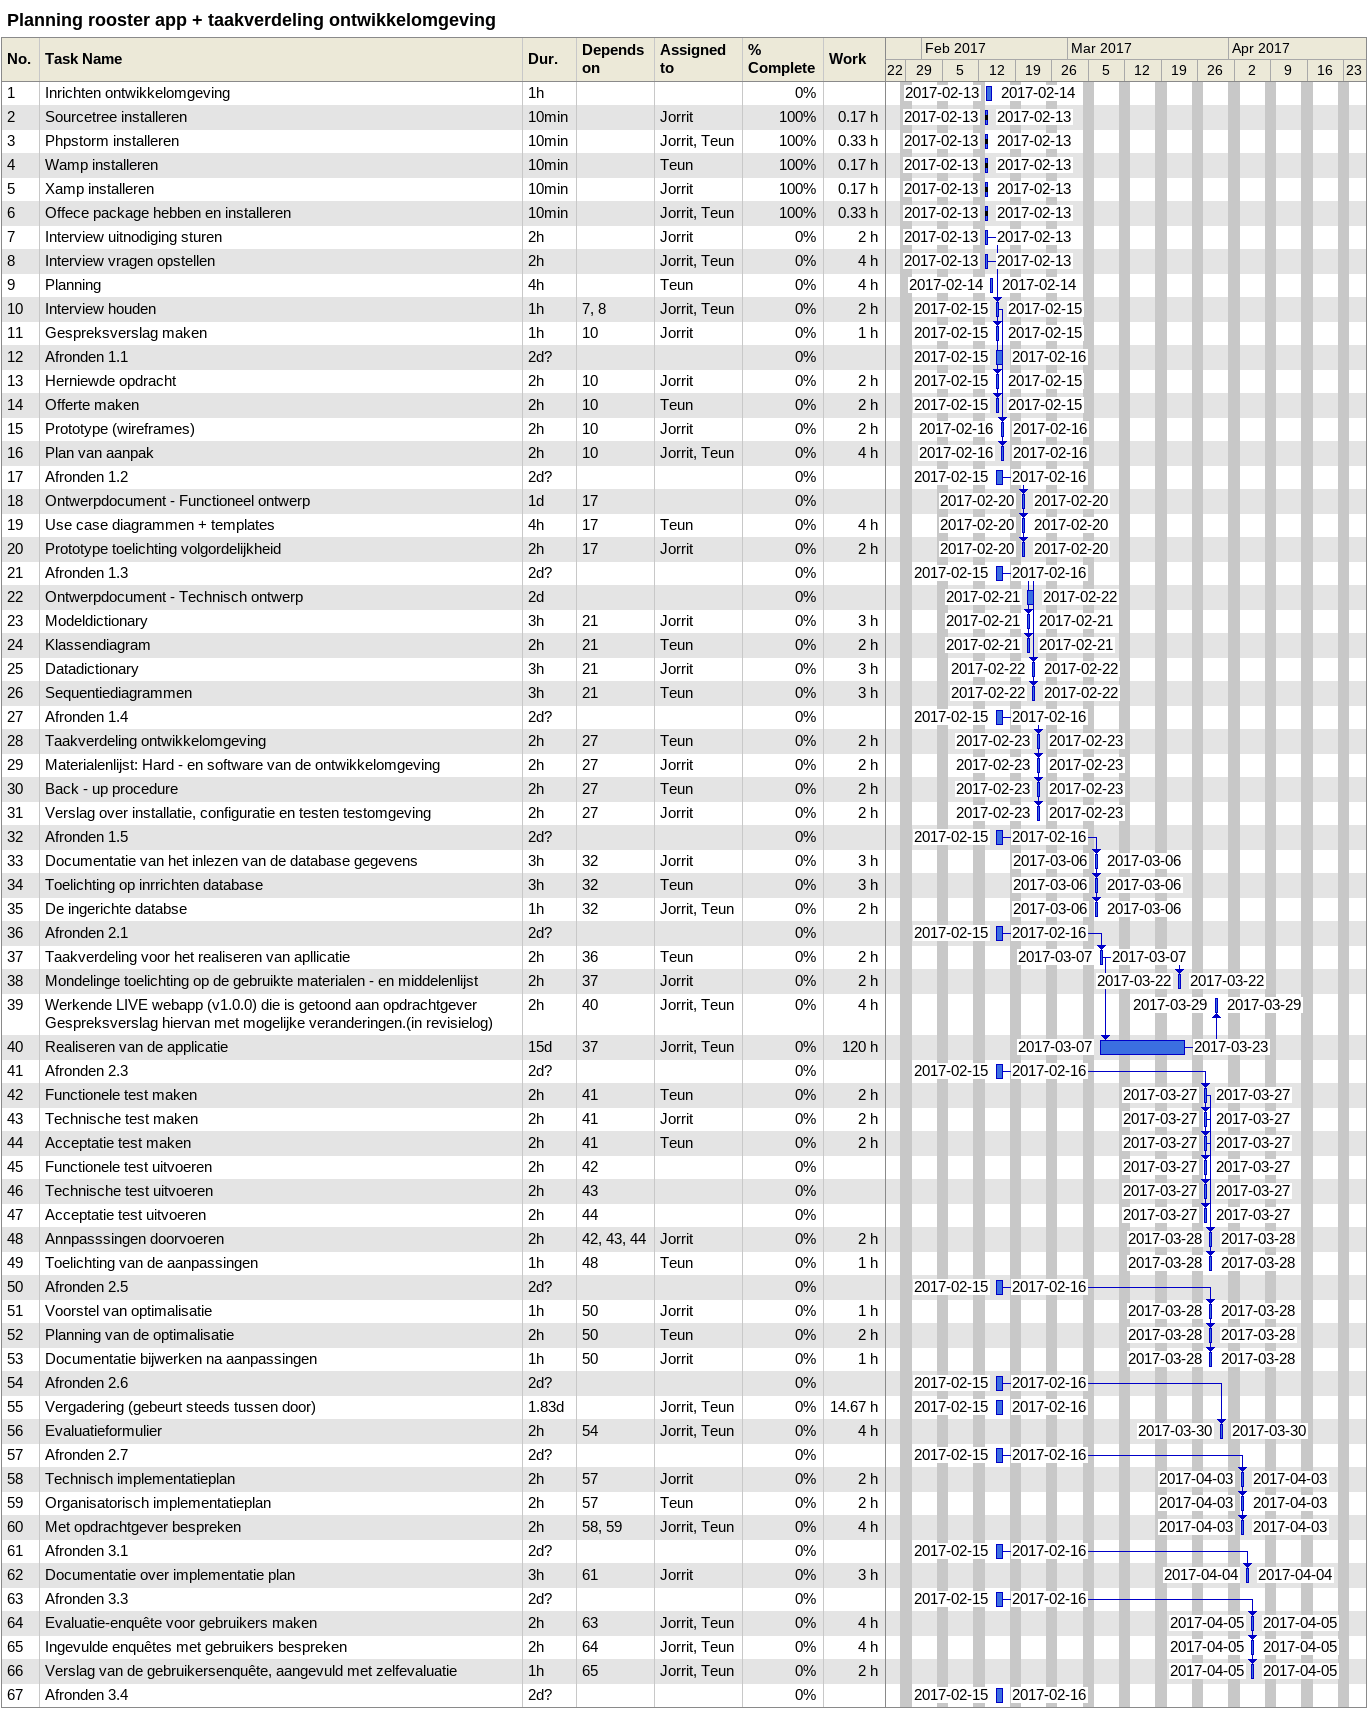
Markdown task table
Planning rooster app + taakverdeling ontwikkelomgeving

| ID | Task | Duration | Start | Finish | Predecessors | Resources | % complete | Work (h) |
|---|---|---|---|---|---|---|---|---|
| 1 | Inrichten ontwikkelomgeving | 1h | 2017-02-13 | 2017-02-14 |  |  | 0 |  |
| 2 | Sourcetree installeren | 10min | 2017-02-13 | 2017-02-13 |  | Jorrit | 100 | 0.17 |
| 3 | Phpstorm installeren | 10min | 2017-02-13 | 2017-02-13 |  | Jorrit, Teun | 100 | 0.33 |
| 4 | Wamp installeren | 10min | 2017-02-13 | 2017-02-13 |  | Teun | 100 | 0.17 |
| 5 | Xamp installeren | 10min | 2017-02-13 | 2017-02-13 |  | Jorrit | 100 | 0.17 |
| 6 | Offece package hebben en installeren | 10min | 2017-02-13 | 2017-02-13 |  | Jorrit, Teun | 100 | 0.33 |
| 7 | Interview uitnodiging sturen | 2h | 2017-02-13 | 2017-02-13 |  | Jorrit | 0 | 2 |
| 8 | Interview vragen opstellen | 2h | 2017-02-13 | 2017-02-13 |  | Jorrit, Teun | 0 | 4 |
| 9 | Planning | 4h | 2017-02-14 | 2017-02-14 |  | Teun | 0 | 4 |
| 10 | Interview houden | 1h | 2017-02-15 | 2017-02-15 | 7, 8 | Jorrit, Teun | 0 | 2 |
| 11 | Gespreksverslag maken | 1h | 2017-02-15 | 2017-02-15 | 10 | Jorrit | 0 | 1 |
| 12 | Afronden 1.1 | 2d? | 2017-02-15 | 2017-02-16 |  |  | 0 |  |
| 13 | Herniewde opdracht | 2h | 2017-02-15 | 2017-02-15 | 10 | Jorrit | 0 | 2 |
| 14 | Offerte maken | 2h | 2017-02-15 | 2017-02-15 | 10 | Teun | 0 | 2 |
| 15 | Prototype (wireframes) | 2h | 2017-02-16 | 2017-02-16 | 10 | Jorrit | 0 | 2 |
| 16 | Plan van aanpak | 2h | 2017-02-16 | 2017-02-16 | 10 | Jorrit, Teun | 0 | 4 |
| 17 | Afronden 1.2 | 2d? | 2017-02-15 | 2017-02-16 |  |  | 0 |  |
| 18 | Ontwerpdocument - Functioneel ontwerp | 1d | 2017-02-20 | 2017-02-20 | 17 |  | 0 |  |
| 19 | Use case diagrammen + templates | 4h | 2017-02-20 | 2017-02-20 | 17 | Teun | 0 | 4 |
| 20 | Prototype toelichting volgordelijkheid | 2h | 2017-02-20 | 2017-02-20 | 17 | Jorrit | 0 | 2 |
| 21 | Afronden 1.3 | 2d? | 2017-02-15 | 2017-02-16 |  |  | 0 |  |
| 22 | Ontwerpdocument - Technisch ontwerp | 2d | 2017-02-21 | 2017-02-22 |  |  | 0 |  |
| 23 | Modeldictionary | 3h | 2017-02-21 | 2017-02-21 | 21 | Jorrit | 0 | 3 |
| 24 | Klassendiagram | 2h | 2017-02-21 | 2017-02-21 | 21 | Teun | 0 | 2 |
| 25 | Datadictionary | 3h | 2017-02-22 | 2017-02-22 | 21 | Jorrit | 0 | 3 |
| 26 | Sequentiediagrammen | 3h | 2017-02-22 | 2017-02-22 | 21 | Teun | 0 | 3 |
| 27 | Afronden 1.4 | 2d? | 2017-02-15 | 2017-02-16 |  |  | 0 |  |
| 28 | Taakverdeling ontwikkelomgeving | 2h | 2017-02-23 | 2017-02-23 | 27 | Teun | 0 | 2 |
| 29 | Materialenlijst: Hard - en software van de ontwikkelomgeving | 2h | 2017-02-23 | 2017-02-23 | 27 | Jorrit | 0 | 2 |
| 30 | Back - up procedure | 2h | 2017-02-23 | 2017-02-23 | 27 | Teun | 0 | 2 |
| 31 | Verslag over installatie, configuratie en testen testomgeving | 2h | 2017-02-23 | 2017-02-23 | 27 | Jorrit | 0 | 2 |
| 32 | Afronden 1.5 | 2d? | 2017-02-15 | 2017-02-16 |  |  | 0 |  |
| 33 | Documentatie van het inlezen van de database gegevens | 3h | 2017-03-06 | 2017-03-06 | 32 | Jorrit | 0 | 3 |
| 34 | Toelichting op inrrichten database | 3h | 2017-03-06 | 2017-03-06 | 32 | Teun | 0 | 3 |
| 35 | De ingerichte databse | 1h | 2017-03-06 | 2017-03-06 | 32 | Jorrit, Teun | 0 | 2 |
| 36 | Afronden 2.1 | 2d? | 2017-02-15 | 2017-02-16 |  |  | 0 |  |
| 37 | Taakverdeling voor het realiseren van apllicatie | 2h | 2017-03-07 | 2017-03-07 | 36 | Teun | 0 | 2 |
| 38 | Mondelinge toelichting op de gebruikte materialen - en middelenlijst | 2h | 2017-03-22 | 2017-03-22 | 37 | Jorrit | 0 | 2 |
| 39 | Werkende LIVE webapp (v1.0.0) die is getoond aan opdrachtgever Gespreksverslag hiervan met mogelijke veranderingen.(in revisielog) | 2h | 2017-03-29 | 2017-03-29 | 40 | Jorrit, Teun | 0 | 4 |
| 40 | Realiseren van de applicatie | 15d | 2017-03-07 | 2017-03-23 | 37 | Jorrit, Teun | 0 | 120 |
| 41 | Afronden 2.3 | 2d? | 2017-02-15 | 2017-02-16 |  |  | 0 |  |
| 42 | Functionele test maken | 2h | 2017-03-27 | 2017-03-27 | 41 | Teun | 0 | 2 |
| 43 | Technische test maken | 2h | 2017-03-27 | 2017-03-27 | 41 | Jorrit | 0 | 2 |
| 44 | Acceptatie test maken | 2h | 2017-03-27 | 2017-03-27 | 41 | Teun | 0 | 2 |
| 45 | Functionele test uitvoeren | 2h | 2017-03-27 | 2017-03-27 | 42 |  | 0 |  |
| 46 | Technische test uitvoeren | 2h | 2017-03-27 | 2017-03-27 | 43 |  | 0 |  |
| 47 | Acceptatie test uitvoeren | 2h | 2017-03-27 | 2017-03-27 | 44 |  | 0 |  |
| 48 | Annpasssingen doorvoeren | 2h | 2017-03-28 | 2017-03-28 | 42, 43, 44 | Jorrit | 0 | 2 |
| 49 | Toelichting van de aanpassingen | 1h | 2017-03-28 | 2017-03-28 | 48 | Teun | 0 | 1 |
| 50 | Afronden 2.5 | 2d? | 2017-02-15 | 2017-02-16 |  |  | 0 |  |
| 51 | Voorstel van optimalisatie | 1h | 2017-03-28 | 2017-03-28 | 50 | Jorrit | 0 | 1 |
| 52 | Planning van de optimalisatie | 2h | 2017-03-28 | 2017-03-28 | 50 | Teun | 0 | 2 |
| 53 | Documentatie bijwerken na aanpassingen | 1h | 2017-03-28 | 2017-03-28 | 50 | Jorrit | 0 | 1 |
| 54 | Afronden 2.6 | 2d? | 2017-02-15 | 2017-02-16 |  |  | 0 |  |
| 55 | Vergadering (gebeurt steeds tussen door) | 1.83d | 2017-02-15 | 2017-02-16 |  | Jorrit, Teun | 0 | 14.67 |
| 56 | Evaluatieformulier | 2h | 2017-03-30 | 2017-03-30 | 54 | Jorrit, Teun | 0 | 4 |
| 57 | Afronden 2.7 | 2d? | 2017-02-15 | 2017-02-16 |  |  | 0 |  |
| 58 | Technisch implementatieplan | 2h | 2017-04-03 | 2017-04-03 | 57 | Jorrit | 0 | 2 |
| 59 | Organisatorisch implementatieplan | 2h | 2017-04-03 | 2017-04-03 | 57 | Teun | 0 | 2 |
| 60 | Met opdrachtgever bespreken | 2h | 2017-04-03 | 2017-04-03 | 58, 59 | Jorrit, Teun | 0 | 4 |
| 61 | Afronden 3.1 | 2d? | 2017-02-15 | 2017-02-16 |  |  | 0 |  |
| 62 | Documentatie over implementatie plan | 3h | 2017-04-04 | 2017-04-04 | 61 | Jorrit | 0 | 3 |
| 63 | Afronden 3.3 | 2d? | 2017-02-15 | 2017-02-16 |  |  | 0 |  |
| 64 | Evaluatie-enquête voor gebruikers maken | 2h | 2017-04-05 | 2017-04-05 | 63 | Jorrit, Teun | 0 | 4 |
| 65 | Ingevulde enquêtes met gebruikers bespreken | 2h | 2017-04-05 | 2017-04-05 | 64 | Jorrit, Teun | 0 | 4 |
| 66 | Verslag van de gebruikersenquête, aangevuld met zelfevaluatie | 1h | 2017-04-05 | 2017-04-05 | 65 | Jorrit, Teun | 0 | 2 |
| 67 | Afronden 3.4 | 2d? | 2017-02-15 | 2017-02-16 |  |  | 0 |  |
